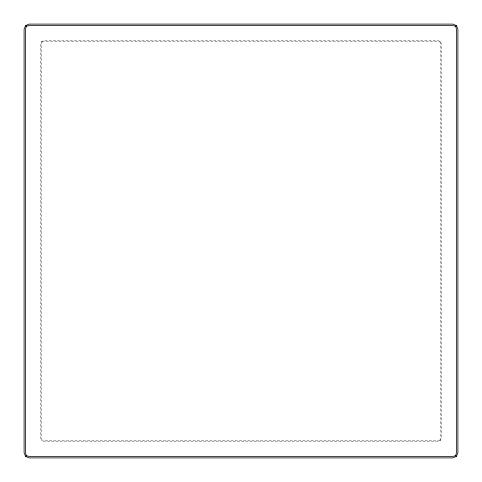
<?xml version="1.0" encoding="UTF-8"?>
<svg xmlns="http://www.w3.org/2000/svg" width="482" height="482" viewBox="0 0 482 482"><rect width="100%" height="100%" fill="white"/><g stroke="black" fill="none" stroke-linecap="round" stroke-linejoin="round"><path stroke-width="0.36" stroke-dasharray="2.41 1.81" d="M41.585 41.585L41.982 41.982L41.585 43.748L41.585 438.252L41.982 440.018L41.585 440.415L40.687 438.252L40.687 43.748L41.585 41.585L43.748 40.687L438.252 40.687L440.415 41.585L441.313 43.748L441.313 438.252L440.415 440.415L438.252 441.313L43.748 441.313L41.585 440.415M440.415 440.415L440.018 440.018L440.415 438.252L440.415 43.748L440.018 41.982L440.415 41.585M41.982 41.982L43.748 41.585L438.252 41.585L440.018 41.982M440.018 440.018L438.252 440.415L43.748 440.415L41.982 440.018"/><path stroke-width="0.72" d="M25.594 25.594L26.257 26.257L25.594 29.203L25.594 452.797L26.257 455.743L25.594 456.406L24.1 452.797L24.1 29.203L25.594 25.594L29.203 24.1L452.797 24.1L456.406 25.594L457.9 29.203L457.9 452.797L456.406 456.406L452.797 457.9L29.203 457.9L25.594 456.406M456.406 456.406L455.743 455.743L456.406 452.797L456.406 29.203L455.743 26.257L456.406 25.594M26.257 26.257L29.203 25.594L452.797 25.594L455.743 26.257M455.743 455.743L452.797 456.406L29.203 456.406L26.257 455.743"/></g></svg>
